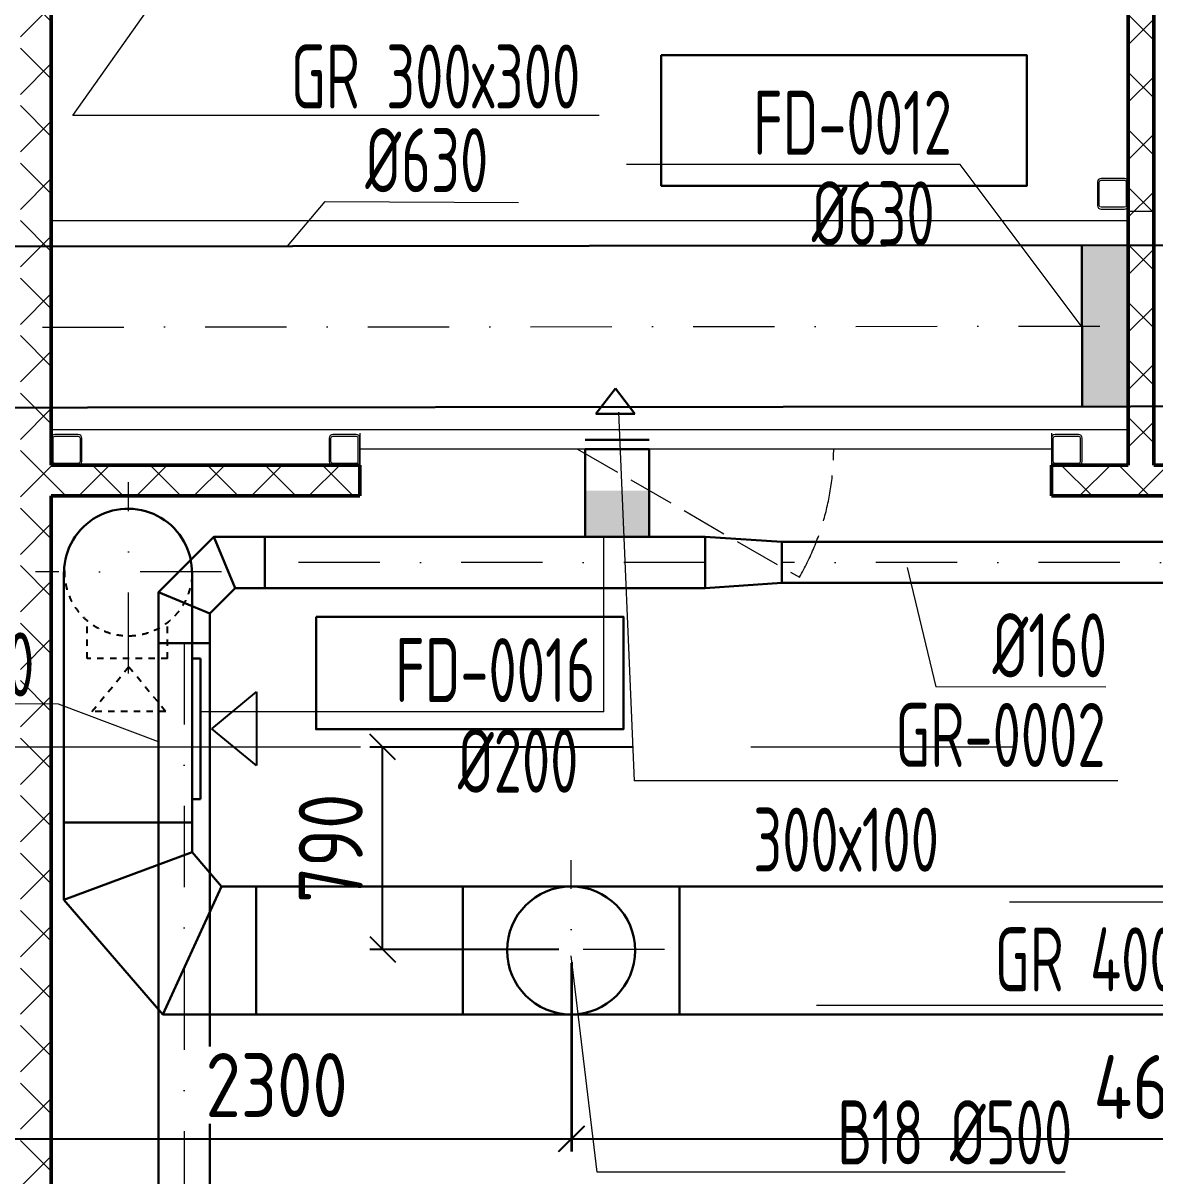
# Model space of a CAD drawing. Header units: millimetres. Extents: x -553547 to 230550, y -59438 to 214451.
# Drawn here: x 122487 to 126906, y -30013 to -25512 of the extents above; entities that cross this region are included whole.
import ezdxf
from ezdxf import colors
from ezdxf.entities.mleader import LeaderData, LeaderLine
from ezdxf.math import Vec2, Vec3

# ---------------------------------------------------------------- set-up
doc = ezdxf.new("R2010")
doc.units = ezdxf.units.MM
for name, pattern in [('Dashed', [0.5, 0.25, -0.25]), ('HIDDEN', [8, 6, -2]), ('K5LT_THIN_INCLUDED_TO_HATCHING', [0]), ('TRATTOPUNTO2', [12.7, 6.35, -3.175, 0, -3.175]), ('ГОСТ 2.303 6', [12, 8, -1.5, 1, -1.5]), ('осевая', [50.8, 31.75, -6.35, 6.35, -6.35])]:
    doc.linetypes.add(name, pattern=pattern)
for name, color, linetype, lineweight in [('_Оси', 252, 'Continuous', 9), ('АР_Двери', 250, 'Continuous', 9), ('АР_Размеры', 7, 'Continuous', 20), ('АР_Стены и перегородки', 154, 'Continuous', 50), ('АР_Штриховка', 7, 'Continuous', 20), ('АТ_ПС_АЛС_025', 20, 'ГОСТ 2.303 6', 25), ('Вытяжка', 5, 'Continuous', 30), ('ОВ текст', 7, 'Continuous', 15), ('приток', 10, 'Continuous', 30), ('текст ов', 7, 'Continuous', 15)]:
    doc.layers.add(name, color=color, linetype=linetype, lineweight=lineweight)
doc.layers.add('ОВ_клапаны', color=7, linetype='Continuous')
doc.styles.add('GOST type A', font='GOST2304A.ttf')
doc.styles.get("Standard").update_dxf_attribs({"font": 'arial.ttf'})
doc.styles.add('ГОСТ', font='cs_gost2304.shx')
doc.styles.add('ГОСТ 2.304', font='CS_Gost2304.shx')
doc.linetypes.add('Lotok', pattern='A,5e-05,[6,MSH_7,S=1,R=0,X=0,Y=0],-4.989379', length=4.989429)
doc.dimstyles.new('ISO-25', dxfattribs={"dimtxt": 2.5, "dimasz": 2.5, "dimexe": 1.25, "dimexo": 0.625, "dimtad": 1, "dimtxsty": 'Standard', "dimcen": 2.5, "dimadec": 0, "dimazin": 0, "dimtfac": 1, "dimtmove": 0, "dimatfit": 3, "dimfxl": 1, "dimarcsym": 0})

# ---------------------------------------------------------------- blocks, each defined once
blk = doc.blocks.new('_Oblique')
at = {"color": 0, "linetype": 'ByBlock', "lineweight": -2}
blk.add_line((-0.5, -0.5), (0.5, 0.5), dxfattribs=at)
blk = doc.blocks.new('*D332')
at = {"layer": 'Defpoints', "color": 0, "lineweight": 30, "transparency": 16777216}
for p in [(124628.9, -29128.8), (129238.5, -29132.6), (129238.5, -29868.2)]:
    blk.add_point(p, dxfattribs=at)
at = {"layer": 'ОВ текст', "color": 0, "lineweight": -2, "transparency": 16777216}
for p, q in [((124628.9, -29178.8), (124628.9, -29918.2)), ((129238.5, -29182.6), (129238.5, -29918.2)), ((124628.9, -29868.2), (129238.5, -29868.2))]:
    blk.add_line(p, q, dxfattribs=at)
at = {"layer": 'ОВ текст', "color": 0, "lineweight": -2, "transparency": 16777216, "xscale": 100, "yscale": 100, "zscale": 100, "rotation": 180}
blk.add_blockref('_Oblique', (124628.9, -29868.2), dxfattribs=at)
at = {"layer": 'ОВ текст', "color": 0, "lineweight": -2, "transparency": 16777216, "xscale": 100, "yscale": 100, "zscale": 100}
blk.add_blockref('_Oblique', (129238.5, -29868.2), dxfattribs=at)
at = {"layer": 'ОВ текст', "color": 0, "lineweight": 15, "transparency": 16777216, "insert": (126933.7, -29666), "char_height": 250, "attachment_point": 5, "style": 'ГОСТ', "bg_fill": 3, "box_fill_scale": 1.1, "bg_fill_color": 256, "bg_fill_true_color": 13158600, "bg_fill_transparency": 0}
blk.add_mtext('4610', dxfattribs=at)
blk = doc.blocks.new('*D366')
at = {"layer": 'Defpoints', "color": 0, "lineweight": 30, "transparency": 16777216}
for p in [(123890.1, -28338.8), (124919.9, -28338.8), (124627.9, -29128.8)]:
    blk.add_point(p, dxfattribs=at)
at = {"layer": 'ОВ текст', "color": 0, "lineweight": -2, "transparency": 16777216}
for p, q in [((124869.9, -28338.8), (123840.1, -28338.8)), ((123890.1, -29128.8), (123890.1, -28338.8)), ((124577.9, -29128.8), (123840.1, -29128.8))]:
    blk.add_line(p, q, dxfattribs=at)
at = {"layer": 'ОВ текст', "color": 0, "lineweight": -2, "transparency": 16777216, "xscale": 100, "yscale": 100, "zscale": 100}
for p, rotation in [((123890.1, -28338.8), 90), ((123890.1, -29128.8), 270)]:
    blk.add_blockref('_Oblique', p, dxfattribs=dict(at, rotation=rotation))
at = {"layer": 'ОВ текст', "color": 0, "lineweight": 15, "transparency": 16777216, "insert": (123687.8, -28733.8), "char_height": 250, "attachment_point": 5, "rotation": 90, "style": 'ГОСТ', "bg_fill": 3, "box_fill_scale": 1.1, "bg_fill_color": 256, "bg_fill_true_color": 13158600, "bg_fill_transparency": 0}
blk.add_mtext('790', dxfattribs=at)
blk = doc.blocks.new('*D357')
at = {"layer": 'Defpoints', "color": 0, "lineweight": 30, "transparency": 16777216}
for p in [(124626.9, -29132.2), (122326.5, -29539.7), (124626.9, -29868.2)]:
    blk.add_point(p, dxfattribs=at)
at = {"layer": 'ОВ текст', "color": 0, "lineweight": -2, "transparency": 16777216}
for p, q in [((124626.9, -29182.2), (124626.9, -29918.2)), ((122326.5, -29589.7), (122326.5, -29918.2)), ((122326.5, -29868.2), (124626.9, -29868.2))]:
    blk.add_line(p, q, dxfattribs=at)
at = {"layer": 'ОВ текст', "color": 0, "lineweight": -2, "transparency": 16777216, "xscale": 100, "yscale": 100, "zscale": 100, "rotation": 180}
blk.add_blockref('_Oblique', (122326.5, -29868.2), dxfattribs=at)
at = {"layer": 'ОВ текст', "color": 0, "lineweight": -2, "transparency": 16777216, "xscale": 100, "yscale": 100, "zscale": 100}
blk.add_blockref('_Oblique', (124626.9, -29868.2), dxfattribs=at)
at = {"layer": 'ОВ текст', "color": 0, "lineweight": 15, "transparency": 16777216, "insert": (123476.7, -29658.4), "char_height": 250, "attachment_point": 5, "style": 'ГОСТ', "bg_fill": 3, "box_fill_scale": 1.1, "bg_fill_color": 256, "bg_fill_true_color": 13158600, "bg_fill_transparency": 0}
blk.add_mtext('2300', dxfattribs=at)
blk = doc.blocks.new('АР')
at = {"layer": 'АР_Штриховка', "lineweight": 13}
h = blk.add_hatch(dxfattribs=at)
h.set_pattern_fill('ANSI37', color=252, scale=50)
h.set_pattern_definition([(45, (576097.71, -263289.88), (-112.2532, 112.2532), []), (135, (576097.71, -263289.88), (-112.2532, -112.2532), [])])
h.paths.add_polyline_path([(679723.9, -236593.9), (680348.9, -236593.9), (680348.9, -241689.1), (680048.9, -241689.1), (680048.9, -241809.1), (680748.9, -241809.1), (680748.9, -241689.1), (680448.9, -241689.1), (680448.9, -236593.9), (680723.9, -236593.7), (680723.9, -236473.9), (679723.9, -236473.9)])
h = blk.add_hatch(dxfattribs=at)
h.set_pattern_fill('ANSI37', color=252, scale=50)
h.set_pattern_definition([(45, (570905.98, -268391.23), (-112.2532, 112.2532), []), (135, (570905.98, -268391.23), (-112.2532, -112.2532), [])])
h.paths.add_polyline_path([(676143.9, -241809.1), (677348.9, -241809.1), (677348.9, -241689.1), (676143.9, -241689.1), (676143.9, -236593.9), (676023.9, -236593.9), (676023.9, -251984.1), (676143.9, -251984.1), (676143.9, -246889.1), (677348.9, -246889.1), (677348.9, -246769.1), (676143.9, -246769.1)])
at = {"color": 252, "linetype": 'Continuous', "ltscale": 0.5}
for p, q in [((680228.6, -240583.7), (680228.6, -240674.9)), ((680235.8, -240674.9), (680235.8, -240583.7)), ((680334.2, -240569.3), (680243, -240569.3)), ((680243, -240576.5), (680334.2, -240576.5)), ((680341.4, -240583.7), (680341.4, -240674.9)), ((680348.6, -240674.9), (680348.6, -240583.7)), ((680334.2, -240682.1), (680243, -240682.1)), ((680243, -240689.3), (680334.2, -240689.3)), ((676143.9, -241583.7), (676143.9, -241674.9)), ((676151.1, -241674.9), (676151.1, -241583.7)), ((676249.5, -241569.3), (676158.3, -241569.3)), ((676158.3, -241576.5), (676249.5, -241576.5)), ((676256.7, -241583.7), (676256.7, -241674.9)), ((676263.9, -241674.9), (676263.9, -241583.7)), ((677228.8, -241583.7), (677228.8, -241674.9)), ((677236, -241674.9), (677236, -241583.7)), ((677334.4, -241569.3), (677243.2, -241569.3)), ((677243.2, -241576.5), (677334.4, -241576.5)), ((677341.6, -241583.7), (677341.6, -241674.9)), ((677348.8, -241674.9), (677348.8, -241583.7)), ((680048.9, -241583.7), (680048.9, -241674.9)), ((680048.9, -241601.1), (680048.9, -241677.1)), ((680048.9, -241601.1), (680048.9, -241674.9)), ((680056.1, -241674.9), (680056.1, -241583.7)), ((680154.5, -241569.3), (680063.3, -241569.3)), ((680063.3, -241576.5), (680154.5, -241576.5)), ((680161.7, -241583.7), (680161.7, -241674.9)), ((680168.9, -241674.9), (680168.9, -241583.7)), ((676156, -241689.1), (676232, -241689.1)), ((676156, -241689.1), (676232, -241689.1)), ((676249.5, -241682.1), (676158.3, -241682.1)), ((676158.3, -241689.3), (676249.5, -241689.3)), ((677334.4, -241682.1), (677243.2, -241682.1)), ((677243.2, -241689.3), (677334.4, -241689.3)), ((677260.9, -241689.1), (677336.9, -241689.1)), ((680154.5, -241682.1), (680063.3, -241682.1)), ((680063.3, -241689.3), (680154.5, -241689.3))]:
    blk.add_line(p, q, dxfattribs=at)
for centre, start, end in [((680243, -240583.7), 90, 180), ((680334.2, -240583.7), 0, 90), ((680243, -240674.9), 180, 270), ((680334.2, -240674.9), 270, 0), ((676158.3, -241583.7), 90, 180), ((676249.5, -241583.7), 0, 90), ((677243.2, -241583.7), 90, 180), ((677334.4, -241583.7), 0, 90), ((680063.3, -241583.7), 90, 180), ((680154.5, -241583.7), 0, 90), ((676158.3, -241674.9), 180, 270), ((676249.5, -241674.9), 270, 0), ((677243.2, -241674.9), 180, 270), ((677334.4, -241674.9), 270, 0), ((680063.3, -241674.9), 180, 270), ((680154.5, -241674.9), 270, 0)]:
    blk.add_arc(centre, 14.4, start, end, dxfattribs=at)
at = {"color": 252, "linetype": 'Continuous', "ltscale": 0.5, "extrusion": (1.89478e-14, -7.84844e-15, -1)}
for centre in [(-680243, -240583.7, 0), (-676158.3, -241583.7, 0), (-677243.2, -241583.7, 0), (-680063.3, -241583.7, 0)]:
    blk.add_arc(centre, 7.2, 0, 90, dxfattribs=at)
at = {"color": 252, "linetype": 'Continuous', "ltscale": 0.5, "extrusion": (-7.84844e-15, -1.89478e-14, -1)}
for centre in [(-680334.2, -240583.7), (-676249.5, -241583.7), (-677334.4, -241583.7), (-680154.5, -241583.7)]:
    blk.add_arc(centre, 7.2, 90, 180, dxfattribs=at)
at = {"color": 252, "linetype": 'Continuous', "ltscale": 0.5, "extrusion": (-1.89478e-14, -7.84844e-15, -1)}
for centre in [(-680243, -240674.9, 0), (-677243.2, -241674.9, 0), (-680063.3, -241674.9, 0)]:
    blk.add_arc(centre, 7.2, 270, 0, dxfattribs=at)
at = {"color": 252, "linetype": 'Continuous', "ltscale": 0.5, "extrusion": (7.84844e-15, -1.89478e-14, -1)}
for centre in [(-680334.2, -240674.9, 0), (-677334.4, -241674.9, 0), (-680154.5, -241674.9, 0)]:
    blk.add_arc(centre, 7.2, 180, 270, dxfattribs=at)
at = {"color": 252, "linetype": 'Continuous', "ltscale": 0.5, "extrusion": (1.89478e-14, 7.84844e-15, -1)}
blk.add_arc((-676158.3, -241674.9, 0), 7.2, 270, 0, dxfattribs=at)
at = {"color": 252, "linetype": 'Continuous', "ltscale": 0.5, "extrusion": (-7.84844e-15, 1.89478e-14, -1)}
blk.add_arc((-676249.5, -241674.9, 0), 7.2, 180, 270, dxfattribs=at)
at = {"layer": '_Оси', "color": 252, "linetype": 'осевая', "ltscale": 80}
blk.add_line((638234.9, -242789.1), (679902.5, -242789.1), dxfattribs=at)
at = {"layer": 'АР_Двери', "color": 252}
for p, q in [((677348.9, -241564.1), (677348.9, -241689.1)), ((680048.9, -241564.1), (680048.9, -241689.1)), ((680048.9, -241626.6), (677348.9, -241626.6))]:
    blk.add_line(p, q, dxfattribs=at)
at = {"layer": 'АР_Двери', "color": 252, "linetype": 'HIDDEN', "ltscale": 30}
blk.add_line((678198.9, -241626.6), (679064.9, -242126.6), dxfattribs=at)
blk.add_arc((678198.9, -241626.6), 1000, 330, 0, dxfattribs=at)
at = {"layer": 'АР_Стены и перегородки', "color": 252}
for p, q in [((676143.9, -236593.9), (676143.9, -241689.1)), ((680348.9, -236593.9), (680348.9, -241689.1)), ((680448.9, -236593.9), (680448.9, -241689.1)), ((676143.9, -241689.1), (677348.9, -241689.1)), ((677348.9, -241689.1), (677348.9, -241809.1)), ((680048.9, -241689.1), (680348.9, -241689.1)), ((680048.9, -241689.1), (680048.9, -241809.1)), ((680448.9, -241689.1), (680748.9, -241689.1)), ((676143.9, -241809.1), (676143.9, -246769.1)), ((676143.9, -241809.1), (677348.9, -241809.1)), ((680048.9, -241809.1), (680748.9, -241809.1))]:
    blk.add_line(p, q, dxfattribs=at)
at = {"color": 252}
ml = blk.add_multileader_mtext('Standard', dxfattribs=at)
ml.set_content('0,000', color=252, style='GOST type A')
ml.set_leader_properties(color=256)
ml.build(insert=Vec2(0, 0))
ml.multileader.update_dxf_attribs({"has_dogleg": 0, "has_text_frame": 1, "text_left_attachment_type": 7, "text_right_attachment_type": 6, "dogleg_length": 0, "arrow_head_size": 200})
ctx = ml.context
ctx.base_point, ctx.char_height, ctx.arrow_head_size, ctx.landing_gap_size, ctx.plane_origin = Vec3(649404.1, -245448.8), 250, 200, 50, Vec3(-514199.9, -248177.5)
ctx.left_attachment, ctx.right_attachment = 7, 6
notes = []
notes.append((ctx, [(0, (0, 0, 0), (0, 0), (1, 0), 1, [])]))
ctx.mtext.insert, ctx.mtext.flow_direction = Vec3(649454.1, -245161.3), 5
ml = blk.add_multileader_mtext('Standard', dxfattribs=at)
ml.set_content('0,000', color=252, style='GOST type A')
ml.set_leader_properties(color=256)
ml.build(insert=Vec2(0, 0))
ml.multileader.update_dxf_attribs({"has_dogleg": 0, "has_text_frame": 1, "text_left_attachment_type": 7, "text_right_attachment_type": 6, "dogleg_length": 0, "arrow_head_size": 200})
ctx = ml.context
ctx.base_point, ctx.char_height, ctx.arrow_head_size, ctx.landing_gap_size, ctx.plane_origin = Vec3(641715.8, -241787.5), 250, 200, 50, Vec3(-521888.2, -239063.6)
ctx.left_attachment, ctx.right_attachment = 7, 6
notes.append((ctx, [(0, (0, 0, 0), (0, 0), (1, 0), 1, [])]))
ctx.mtext.insert, ctx.mtext.flow_direction = Vec3(641765.8, -241500), 5
ml = blk.add_multileader_mtext('Standard', dxfattribs=at)
ml.set_content('-0,020', color=252, style='GOST type A')
ml.set_leader_properties(color=256)
ml.build(insert=Vec2(0, 0))
ml.multileader.update_dxf_attribs({"has_dogleg": 0, "has_text_frame": 1, "text_left_attachment_type": 7, "text_right_attachment_type": 6, "dogleg_length": 0, "arrow_head_size": 200})
ctx = ml.context
ctx.base_point, ctx.char_height, ctx.arrow_head_size, ctx.landing_gap_size, ctx.plane_origin = Vec3(677883.5, -235529.3), 250, 200, 50, Vec3(-485627.9, -231830.1)
ctx.left_attachment, ctx.right_attachment = 7, 6
notes.append((ctx, [(0, (0, 0, 0), (0, 0), (1, 0), 1, [])]))
ctx.mtext.insert, ctx.mtext.flow_direction = Vec3(677933.5, -235241.8), 5
ml = blk.add_multileader_mtext('Standard', dxfattribs=at)
ml.set_content('0,000', color=252, style='GOST type A')
ml.set_leader_properties(color=256)
ml.build(insert=Vec2(0, 0))
ml.multileader.update_dxf_attribs({"has_dogleg": 0, "has_text_frame": 1, "text_left_attachment_type": 7, "text_right_attachment_type": 6, "dogleg_length": 0, "arrow_head_size": 200})
ctx = ml.context
ctx.base_point, ctx.char_height, ctx.arrow_head_size, ctx.landing_gap_size, ctx.plane_origin = Vec3(656104.7, -253706.8), 250, 200, 50, Vec3(-507499.3, -250982.9)
ctx.left_attachment, ctx.right_attachment = 7, 6
notes.append((ctx, [(0, (0, 0, 0), (0, 0), (1, 0), 1, [])]))
ctx.mtext.insert, ctx.mtext.flow_direction = Vec3(656154.7, -253419.3), 5
ml = blk.add_multileader_mtext('Standard', dxfattribs=at)
ml.set_content('0,000', color=252, style='GOST type A')
ml.set_leader_properties(color=256)
ml.build(insert=Vec2(0, 0))
ml.multileader.update_dxf_attribs({"has_dogleg": 0, "has_text_frame": 1, "text_left_attachment_type": 7, "text_right_attachment_type": 6, "dogleg_length": 0, "arrow_head_size": 200})
ctx = ml.context
ctx.base_point, ctx.char_height, ctx.arrow_head_size, ctx.landing_gap_size, ctx.plane_origin = Vec3(674120.3, -254449.4), 250, 200, 50, Vec3(-489483.8, -251725.5)
ctx.left_attachment, ctx.right_attachment = 7, 6
notes.append((ctx, [(0, (0, 0, 0), (0, 0), (1, 0), 1, [])]))
ctx.mtext.insert, ctx.mtext.flow_direction = Vec3(674170.3, -254161.9), 5
ml = blk.add_multileader_mtext('Standard', dxfattribs=at)
ml.set_content('0,000', color=252, style='GOST type A')
ml.set_leader_properties(color=256)
ml.build(insert=Vec2(0, 0))
ml.multileader.update_dxf_attribs({"has_dogleg": 0, "has_text_frame": 1, "text_left_attachment_type": 7, "text_right_attachment_type": 6, "dogleg_length": 0, "arrow_head_size": 200})
ctx = ml.context
ctx.base_point, ctx.char_height, ctx.arrow_head_size, ctx.landing_gap_size, ctx.plane_origin = Vec3(683757.5, -246454.6), 250, 200, 50, Vec3(-479846.5, -243730.6)
ctx.left_attachment, ctx.right_attachment = 7, 6
notes.append((ctx, [(0, (0, 0, 0), (0, 0), (1, 0), 1, [])]))
ctx.mtext.insert, ctx.mtext.flow_direction = Vec3(683807.5, -246167), 5
ml = blk.add_multileader_mtext('Standard', dxfattribs=at)
ml.set_content('0,000', color=252, style='GOST type A')
ml.set_leader_properties(color=256)
ml.build(insert=Vec2(0, 0))
ml.multileader.update_dxf_attribs({"has_dogleg": 0, "has_text_frame": 1, "text_left_attachment_type": 7, "text_right_attachment_type": 6, "dogleg_length": 0, "arrow_head_size": 200})
ctx = ml.context
ctx.base_point, ctx.char_height, ctx.arrow_head_size, ctx.landing_gap_size, ctx.plane_origin = Vec3(643346.8, -237132.2), 250, 200, 50, Vec3(-520257.3, -234408.2)
ctx.left_attachment, ctx.right_attachment = 7, 6
notes.append((ctx, [(0, (0, 0, 0), (0, 0), (1, 0), 1, [])]))
ctx.mtext.insert, ctx.mtext.flow_direction = Vec3(643396.8, -236844.6), 5
ml = blk.add_multileader_mtext('Standard', dxfattribs=at)
ml.set_content('+0,100', color=252, style='GOST type A')
ml.set_leader_properties(color=256)
ml.build(insert=Vec2(0, 0))
ml.multileader.update_dxf_attribs({"has_dogleg": 0, "has_text_frame": 1, "text_left_attachment_type": 7, "text_right_attachment_type": 6, "dogleg_length": 0, "arrow_head_size": 200})
ctx = ml.context
ctx.base_point, ctx.char_height, ctx.arrow_head_size, ctx.landing_gap_size, ctx.plane_origin = Vec3(670361, -237807.4), 250, 200, 50, Vec3(-493243.1, -235083.5)
ctx.left_attachment, ctx.right_attachment = 7, 6
notes.append((ctx, [(0, (0, 0, 0), (0, 0), (1, 0), 1, [])]))
ctx.mtext.insert, ctx.mtext.flow_direction = Vec3(670411, -237519.9), 5
ml = blk.add_multileader_mtext('Standard', dxfattribs=at)
ml.set_content('+0,600', color=252, style='GOST type A')
ml.set_leader_properties(color=256)
ml.build(insert=Vec2(0, 0))
ml.multileader.update_dxf_attribs({"has_dogleg": 0, "has_text_frame": 1, "text_left_attachment_type": 7, "text_right_attachment_type": 6, "dogleg_length": 0, "arrow_head_size": 200})
ctx = ml.context
ctx.base_point, ctx.char_height, ctx.arrow_head_size, ctx.landing_gap_size, ctx.plane_origin = Vec3(651984.7, -241980.5), 250, 200, 50, Vec3(-511405.9, -240931)
ctx.left_attachment, ctx.right_attachment = 7, 6
notes.append((ctx, [(0, (0, 0, 0), (0, 0), (1, 0), 1, [])]))
ctx.mtext.insert, ctx.mtext.flow_direction = Vec3(652034.7, -241693), 5
ml = blk.add_multileader_mtext('Standard', dxfattribs=at)
ml.set_content('-0,100', color=252, style='GOST type A')
ml.set_leader_properties(color=256)
ml.build(insert=Vec2(0, 0))
ml.multileader.update_dxf_attribs({"has_dogleg": 0, "has_text_frame": 1, "text_left_attachment_type": 7, "text_right_attachment_type": 6, "dogleg_length": 0, "arrow_head_size": 200})
ctx = ml.context
ctx.base_point, ctx.char_height, ctx.arrow_head_size, ctx.landing_gap_size, ctx.plane_origin = Vec3(648501.3, -240196.6, 75705.6), 250, 200, 50, Vec3(-514889.3, -239147.1, 75705.6)
ctx.left_attachment, ctx.right_attachment = 7, 6
notes.append((ctx, [(0, (0, 0, 0), (0, 0), (1, 0), 1, [])]))
ctx.mtext.insert, ctx.mtext.flow_direction = Vec3(648551.3, -239909, 75705.6), 5
for ctx, leaders in notes:
    for number, flags, end, landing, length, lines in leaders:
        leader = LeaderData()
        leader.index, (leader.has_last_leader_line, leader.has_dogleg_vector, leader.attachment_direction) = number, flags
        leader.last_leader_point, leader.dogleg_vector, leader.dogleg_length = Vec3(end), Vec3(landing), length
        for number, points, colour, breaks in lines:
            line = LeaderLine()
            line.index, line.vertices, line.color, line.breaks = number, Vec3.list(points), colors.encode_raw_color(colour), breaks
            leader.lines.append(line)
        ctx.leaders.append(leader)

msp = doc.modelspace()

# ---------------------------------------------------------------- hatches: boundary and pattern name
at = {"layer": 'ОВ_клапаны'}
h = msp.add_hatch(color=256, dxfattribs=at)
h.dxf.hatch_style = 1
h.paths.add_polyline_path([(126621.237, -26384.559), (126621.715, -27012.865), (126701.715, -27012.865), (126701.237, -26384.559)])
h.paths.add_polyline_path([(126801.237, -26384.445), (126701.237, -26384.445), (126701.715, -27012.778), (126801.715, -27012.778)])
h = msp.add_hatch(color=256, dxfattribs=at)
h.dxf.hatch_style = 1
h.paths.add_polyline_path([(124930.87, -27337.604), (124680.87, -27337.604), (124680.87, -27417.604), (124930.87, -27417.604)])
h.paths.add_polyline_path([(124930.87, -27517.604), (124930.87, -27417.604), (124680.87, -27417.604), (124680.87, -27517.604)])

# ---------------------------------------------------------------- linework, layer by layer
at = {"layer": 'АТ_ПС_АЛС_025', "color": 40, "linetype": 'Lotok', "lineweight": 30, "true_color": 0xf8d731}
msp.add_lwpolyline([(124978.055, -25637.284), (126405.952, -25637.284), (126405.952, -26146.857), (124978.055, -26146.857)], close=True, dxfattribs=at)
at = {"layer": 'Вытяжка', "color": 4, "linetype": 'TRATTOPUNTO2', "lineweight": 15, "ltscale": 50}
for p, q in [((122898.069, -28051.9), (122898.069, -27304.661)), ((123261.439, -27653.892), (122534.699, -27653.892)), ((124626.284, -29526.774), (124626.284, -28779.535)), ((124991.252, -29128.767), (124264.512, -29128.767))]:
    msp.add_line(p, q, dxfattribs=at)
at = {"layer": 'Вытяжка', "color": 4}
for p, q in [((122646.441, -27653.892), (122646.441, -28934.824)), ((123146.441, -27653.892), (123146.441, -28749.327)), ((123146.441, -27992.148), (123179.103, -27992.148)), ((123179.103, -28542.148), (123179.103, -27992.148)), ((123146.441, -28542.148), (123179.103, -28542.148)), ((122646.441, -28632.633), (123146.441, -28632.633)), ((123146.441, -28749.327), (122646.441, -28934.824)), ((123146.441, -28749.327), (123261.139, -28882.633))]:
    msp.add_line(p, q, dxfattribs=at)
at = {"layer": 'Вытяжка', "color": 4, "linetype": 'Dashed', "lineweight": 25, "ltscale": 100}
for p, q in [((122736.354, -27993.185), (122736.354, -27844.544)), ((123051.177, -27993.185), (123051.177, -27844.544)), ((123051.177, -27993.185), (122736.354, -27993.185)), ((122755.779, -28199.582), (122899.77, -28024.69)), ((122899.77, -28024.69), (123043.76, -28199.582)), ((123043.76, -28199.582), (122755.779, -28199.582))]:
    msp.add_line(p, q, dxfattribs=at)
at = {"layer": 'Вытяжка', "color": 4, "lineweight": 25, "ltscale": 100}
for p, q in [((123223.636, -28267.148), (123398.528, -28123.157)), ((123398.528, -28123.157), (123398.528, -28411.139)), ((123398.528, -28411.139), (123223.636, -28267.148))]:
    msp.add_line(p, q, dxfattribs=at)
at = {"layer": 'Вытяжка', "color": 4}
msp.add_circle((124626.284, -29132.633), 250, dxfattribs=at)
msp.add_arc((122896.47, -27657.758), 250, 359.113864, 179.113864, dxfattribs=at)
at = {"layer": 'Вытяжка', "color": 4, "linetype": 'Dashed', "lineweight": 25, "ltscale": 100}
msp.add_arc((122898.069, -27653.892), 250, 179.113864, 359.113864, dxfattribs=at)
at = {"layer": 'ОВ текст', "linetype": 'Continuous'}
for p, q in [((124736.363, -25872.912), (122680.929, -25872.912)), ((126144.754, -26064.274), (124842.575, -26064.274)), ((126621.291, -26698.757), (126144.754, -26064.274)), ((123518.555, -26382.087), (123666.618, -26208.165)), ((123666.618, -26208.165), (124420.727, -26211.866)), ((124753.709, -28201.304), (124753.709, -27517.604)), ((125938.099, -27637.126), (126050.378, -28103.056)), ((126713.835, -28104.925), (126050.378, -28103.056)), ((122625.231, -28170.904), (121961.774, -28169.035)), ((123015.575, -28318.725), (122625.231, -28170.904)), ((124753.709, -28201.304), (123178.436, -28201.304)), ((128224.817, -28943.806), (126338.407, -28943.806)), ((126555.081, -29997.874), (124727.641, -29997.874))]:
    msp.add_line(p, q, dxfattribs=at)
at = {"layer": 'ОВ текст', "ltscale": 70}
for p, q in [((122596.5, -26282.185), (126801.5, -26282.185)), ((126801.5, -27099.883), (122596.5, -27099.883))]:
    msp.add_line(p, q, dxfattribs=at)
at = {"layer": 'ОВ текст'}
msp.add_line((124811.487, -27031.465), (124873.006, -28470.668), dxfattribs=at)
at = {"layer": 'ОВ текст', "linetype": 'Continuous'}
msp.add_lwpolyline([(122680.929, -25872.912), (123185.723, -25157.728)], dxfattribs=at)
at = {"layer": 'ОВ текст', "linetype": 'K5LT_THIN_INCLUDED_TO_HATCHING', "ltscale": 50}
msp.add_lwpolyline([(126801.5, -26245.715), (126904.128, -26245.715)], dxfattribs=at)
at = {"layer": 'приток'}
for p, q in [((120319.632, -26385.772), (128169.617, -26377.185)), ((126620.985, -26384.61), (126621.598, -27012.905)), ((126801.5, -26384.382), (126801.5, -27012.729)), ((124723.468, -27037.385), (124799.078, -26938.146)), ((124799.078, -26938.146), (124874.689, -27037.385)), ((124874.689, -27037.385), (124723.468, -27037.385))]:
    msp.add_line(p, q, dxfattribs=at)
at = {"layer": 'приток', "linetype": 'TRATTOPUNTO2', "lineweight": 15, "ltscale": 50}
msp.add_line((120022.48, -26700.759), (126814.62, -26695.081), dxfattribs=at)
at = {"layer": 'приток', "color": 241}
for p, q in [((124681.384, -27138.271), (124931.207, -27138.271)), ((124680.87, -27175.3), (124930.87, -27175.3)), ((124680.87, -27175.3), (124680.87, -27517.604)), ((124930.87, -27175.3), (124930.87, -27517.604)), ((123231.653, -27517.604), (123314.496, -27717.604)), ((123430.575, -27517.604), (123430.575, -27717.604)), ((125149.336, -27517.604), (125149.336, -27717.604)), ((125149.336, -27517.604), (125449.336, -27537.604)), ((125449.336, -27537.604), (125449.336, -27697.604)), ((125449.336, -27697.604), (125149.336, -27717.604)), ((123015.575, -27733.683), (123215.575, -27816.526)), ((123215.575, -27932.604), (123015.575, -27932.604))]:
    msp.add_line(p, q, dxfattribs=at)
at = {"layer": 'приток', "color": 241, "linetype": 'TRATTOPUNTO2', "lineweight": 15, "ltscale": 50}
for p, q in [((125149.336, -27617.604), (123430.575, -27617.604)), ((128673.965, -27617.604), (125449.336, -27617.604)), ((123115.575, -27932.604), (123115.575, -36524.014))]:
    msp.add_line(p, q, dxfattribs=at)
at = {"layer": 'приток'}
msp.add_lwpolyline([(120022.48, -27015.759), (128169.617, -27007.172)], dxfattribs=at)
at = {"layer": 'приток', "color": 241}
for points in [[(123015.575, -27932.604), (123015.575, -27733.683), (123231.653, -27517.604), (123430.575, -27517.604)], [(123430.575, -27517.604), (125149.336, -27517.604)], [(125449.336, -27537.604), (128673.965, -27537.604)], [(123215.575, -27932.604), (123215.575, -27816.526), (123314.496, -27717.604), (123430.575, -27717.604)], [(123430.575, -27717.604), (125149.336, -27717.604)], [(125449.336, -27697.604), (128673.965, -27697.604)], [(123015.575, -30824.415), (123015.575, -27900.915)], [(123215.575, -30824.415), (123215.575, -27900.915)]]:
    msp.add_lwpolyline(points, dxfattribs=at)

# ---------------------------------------------------------------- block references
at = {"layer": 'АР_Размеры', "color": 18, "true_color": 0x000000}
msp.add_blockref('АР', (-553547.366, 214451.275), dxfattribs=at)

# ---------------------------------------------------------------- texts
at = {"layer": 'ОВ текст', "linetype": 'Continuous', "style": 'ГОСТ 2.304', "width": 0.8}
msp.add_text(' 300х100', height=250, dxfattribs=at).set_placement((125234.698, -28825.118))
at = {"layer": 'ОВ текст', "linetype": 'Continuous', "char_height": 250, "width": 7852.99712, "attachment_point": 6, "line_spacing_factor": 0.84}
for s, insert, style in [('{\\W0.8;GR 300х300}', (124662.311, -25720.282), 'ГОСТ 2.304'), ('{\\W0.8;FD-0012}', (126112.958, -25901.058), 'ГОСТ 2.304'), ('{\\W0.8;%%C630}', (124303.025, -26046.952), 'ГОСТ 2.304'), ('{\\W0.8;%%C630}', (126046.067, -26254.629), 'ГОСТ 2.304'), ('{\\W0.8;%%C160}', (126718.77, -27941.318), 'ГОСТ 2.304'), ('{\\W0.8;%%C200}', (122531.165, -28015.797), 'ГОСТ 2.304'), ('{\\W0.8;FD-0016}', (124721.913, -28038.087), 'ГОСТ 2.304'), ('{\\W0.8;GR-0002}', (126712.999, -28291.196), 'ГОСТ')]:
    msp.add_mtext(s, dxfattribs=dict(at, insert=insert, style=style))

# ---------------------------------------------------------------- next in the draw order: dimensions: what is measured, and where the dimension line sits
at = {"layer": 'ОВ текст', "lineweight": 15}
dim = msp.add_linear_dim(base=(129238.511, -29868.218), p1=(124628.882, -29128.767), p2=(129238.511, -29132.633), dimstyle='ISO-25', override={"dimtxt": 250, "dimasz": 100, "dimexe": 50, "dimexo": 50, "dimgap": 70, "dimdec": 0, "dimlunit": 5, "dimtxsty": 'ГОСТ', "dimblk1": 'Oblique', "dimblk2": 'Oblique', "dimsah": 1, "dimtfill": 1}, dxfattribs=at)
dim.commit()
dim.dimension.update_dxf_attribs({"geometry": '*D332', "text_midpoint": (126933.697, -29665.983)})

# ---------------------------------------------------------------- next in the draw order: linework, layer by layer
at = {"layer": 'Вытяжка', "color": 4}
msp.add_lwpolyline([(125048.89, -28882.633), (125048.89, -29382.633)], dxfattribs=at)
at = {"layer": 'ОВ текст', "linetype": 'Continuous'}
msp.add_line((127470.433, -29347.044), (125584.023, -29347.044), dxfattribs=at)

# ---------------------------------------------------------------- next in the draw order: texts
at = {"layer": 'ОВ текст', "linetype": 'Continuous', "char_height": 250, "width": 7852.99712, "attachment_point": 6, "line_spacing_factor": 0.84, "style": 'ГОСТ 2.304'}
for s, insert in [('{\\W0.8;GR 400х500}', (127422.379, -29167.572)), ('{\\W0.8;В18 %%C500}', (126582.762, -29843.119))]:
    msp.add_mtext(s, dxfattribs=dict(at, insert=insert))

# ---------------------------------------------------------------- next in the draw order: dimensions: what is measured, and where the dimension line sits
at = {"layer": 'ОВ текст', "lineweight": 15}
dim = msp.add_linear_dim(base=(123890.054, -28338.8), p1=(124627.882, -29128.767), p2=(124919.882, -28338.8), angle=90, dimstyle='ISO-25', override={"dimtxt": 250, "dimasz": 100, "dimexe": 50, "dimexo": 50, "dimgap": 70, "dimdec": 0, "dimlunit": 5, "dimtxsty": 'ГОСТ', "dimblk1": 'Oblique', "dimblk2": 'Oblique', "dimsah": 1, "dimtfill": 1}, dxfattribs=at)
dim.commit()
dim.dimension.update_dxf_attribs({"geometry": '*D366', "text_midpoint": (123687.819, -28733.783)})

# ---------------------------------------------------------------- next in the draw order: linework, layer by layer
at = {"layer": 'АТ_ПС_АЛС_025', "color": 40, "linetype": 'Lotok', "lineweight": 30, "true_color": 0xf8d731}
msp.add_lwpolyline([(123630.364, -27829.396), (124830.617, -27829.396), (124830.617, -28269.288), (123630.364, -28269.288)], close=True, dxfattribs=at)
at = {"layer": 'Вытяжка', "color": 4}
msp.add_line((123261.139, -28882.633), (129238.511, -28882.633), dxfattribs=at)
at = {"layer": 'ОВ текст', "linetype": 'Continuous'}
msp.add_line((126761.053, -28470.668), (124873.006, -28470.668), dxfattribs=at)
at = {"layer": 'текст ов'}
msp.add_line((124727.641, -29997.874), (124626.284, -29153.155), dxfattribs=at)

# ---------------------------------------------------------------- next in the draw order: texts
at = {"layer": 'ОВ текст', "linetype": 'Continuous', "insert": (124655.022, -28391.658), "char_height": 250, "width": 7852.99712, "attachment_point": 6, "line_spacing_factor": 0.84, "style": 'ГОСТ 2.304'}
msp.add_mtext('{\\W0.8;%%C200}', dxfattribs=at)

# ---------------------------------------------------------------- next in the draw order: dimensions: what is measured, and where the dimension line sits
at = {"layer": 'ОВ текст', "lineweight": 15}
dim = msp.add_linear_dim(base=(124626.884, -29868.218), p1=(122326.5, -29539.704), p2=(124626.884, -29132.235), dimstyle='ISO-25', override={"dimtxt": 250, "dimasz": 100, "dimexe": 50, "dimexo": 50, "dimgap": 70, "dimdec": 0, "dimlunit": 5, "dimtxsty": 'ГОСТ', "dimblk1": 'Oblique', "dimblk2": 'Oblique', "dimsah": 1, "dimtfill": 1}, dxfattribs=at)
dim.commit()
dim.dimension.update_dxf_attribs({"geometry": '*D357', "text_midpoint": (123476.692, -29658.357)})

# ---------------------------------------------------------------- next in the draw order: linework, layer by layer
at = {"layer": 'Вытяжка', "color": 4}
for p, q in [((123261.139, -28882.633), (123031.742, -29382.633)), ((123396.441, -28882.633), (123396.441, -29382.633)), ((122646.441, -28934.824), (123031.742, -29382.633)), ((123031.742, -29382.633), (129238.511, -29382.633))]:
    msp.add_line(p, q, dxfattribs=at)
msp.add_lwpolyline([(124203.678, -28882.633), (124203.678, -29382.633)], dxfattribs=at)

# ---------------------------------------------------------------- next in the draw order: block references
at = {"layer": 'АР_Размеры', "color": 18, "true_color": 0x000000}
msp.add_blockref('АР', (-485509.064, 206951.83), dxfattribs=at)

doc.saveas('drawing.dxf')
